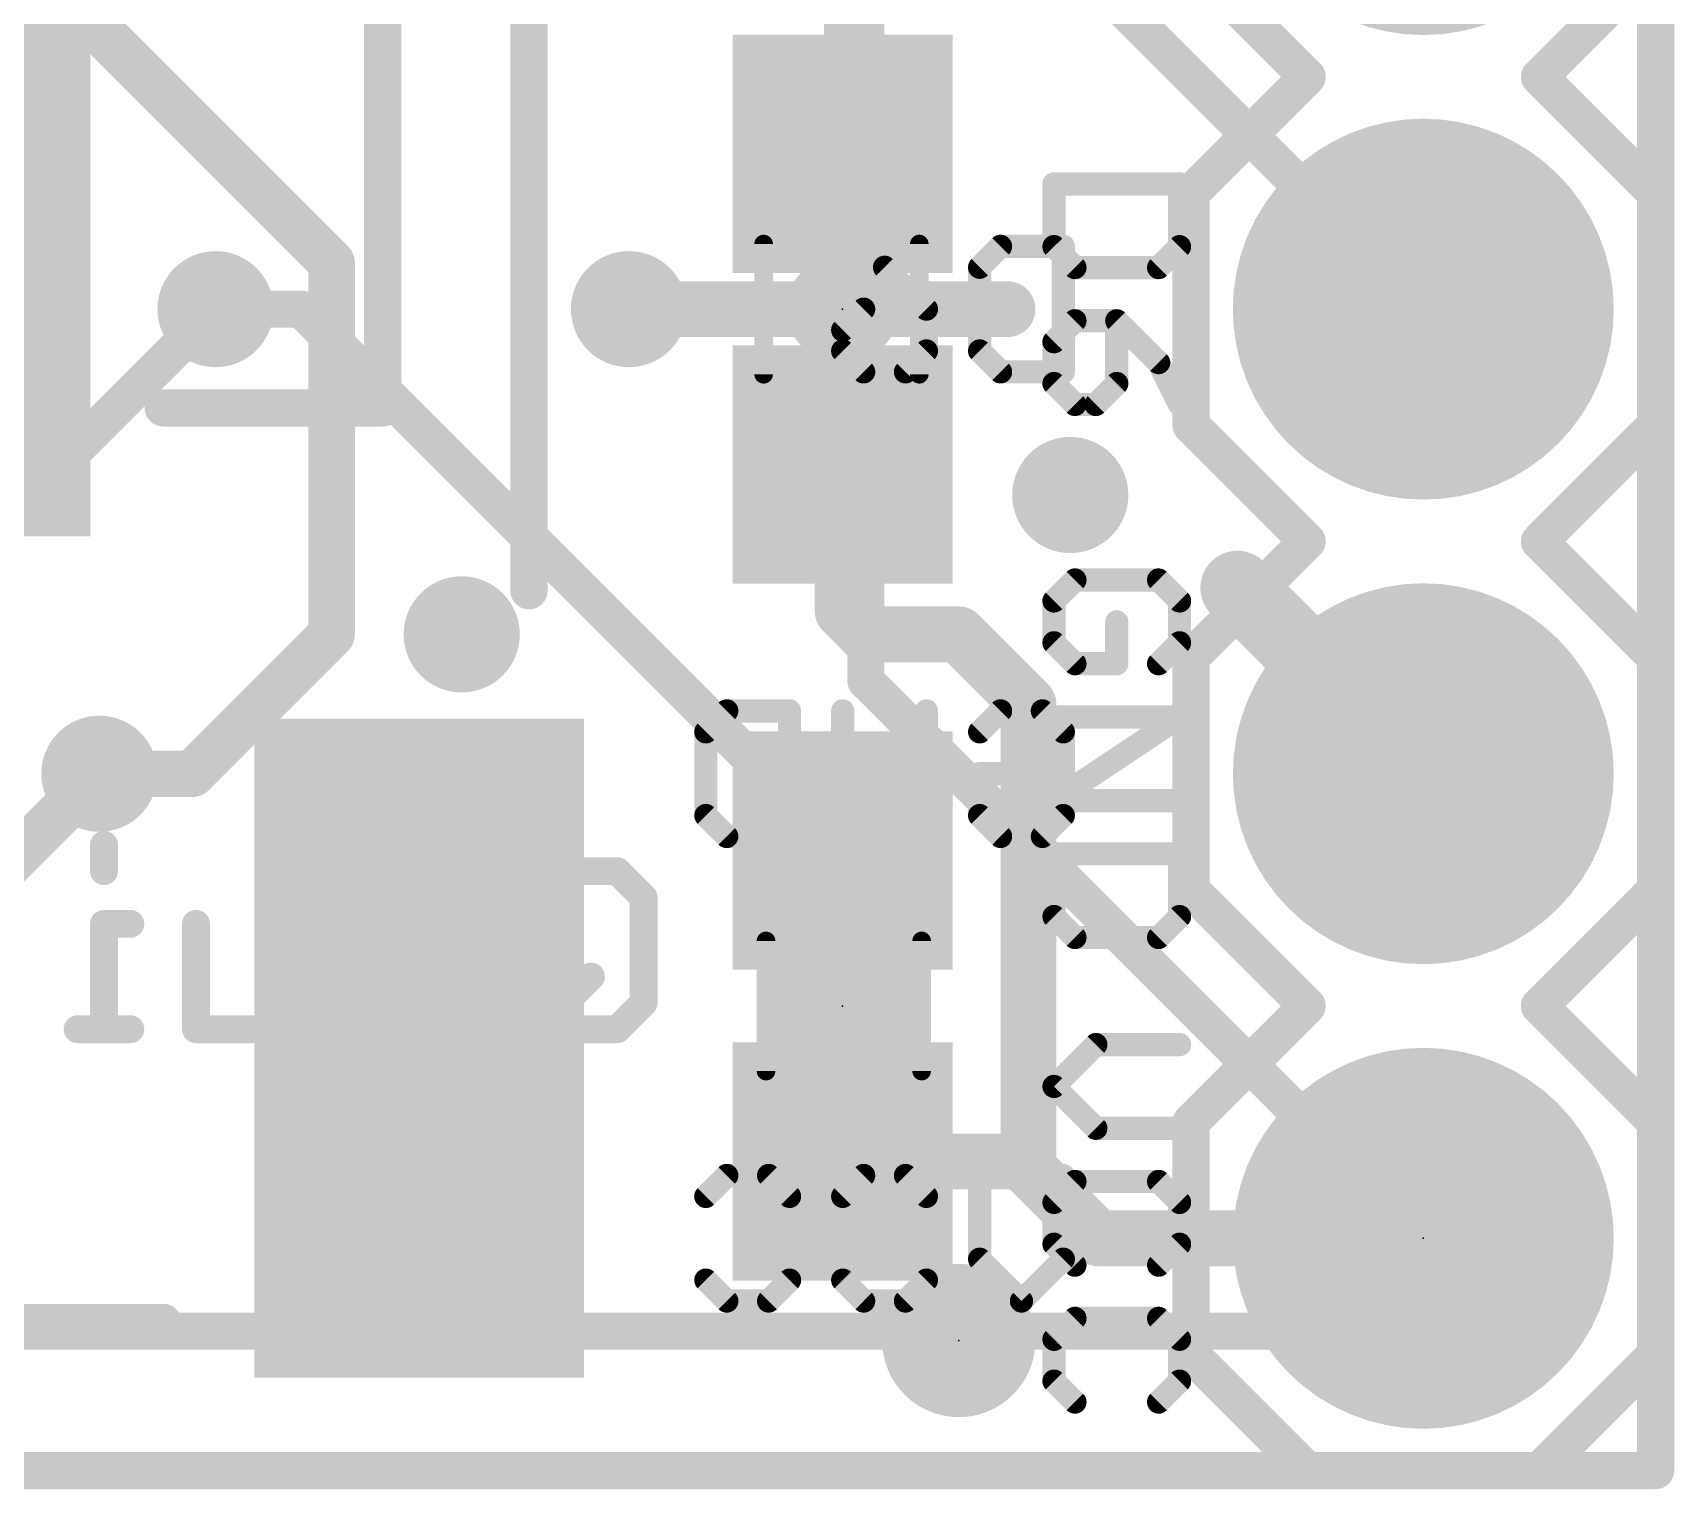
# Model space of a CAD drawing. Extents: x -41 to 66, y -12 to 41.
# Drawn here: x 11.45 to 20.42, y -0.1 to 7.86 of the extents above; entities that cross this region are included whole.
import ezdxf

# ---------------------------------------------------------------- set-up
doc = ezdxf.new("R2010")
doc.units = 0
for name, color, linetype in [('1', 12, 'CONTINUOUS'), ('16', 132, 'CONTINUOUS'), ('17', 110, 'CONTINUOUS'), ('18', 110, 'CONTINUOUS'), ('20', 53, 'CONTINUOUS'), ('21', 41, 'CONTINUOUS'), ('22', 40, 'CONTINUOUS'), ('23', 53, 'CONTINUOUS'), ('24', 53, 'CONTINUOUS'), ('29', 253, 'CONTINUOUS'), ('31', 253, 'CONTINUOUS'), ('51', 53, 'CONTINUOUS')]:
    doc.layers.add(name, color=color, linetype=linetype)

# ---------------------------------------------------------------- blocks, each defined once
blk = doc.blocks.new('RECT')
blk.add_solid([(-0.5, -0.5), (0.5, -0.5), (-0.5, 0.5), (0.5, 0.5)])
blk = doc.blocks.new('PIE')
at = {"const_width": 0.5}
blk.add_lwpolyline([(0, -0.25, 1), (0, 0.25, 1), (0, -0.25)], format="xyb", dxfattribs=at)
blk = doc.blocks.new('ROUNDP')
at = {"const_width": 0.5}
blk.add_lwpolyline([(0, -0.25, 1), (0, 0.25, 1), (0, -0.25)], format="xyb", dxfattribs=at)
blk = doc.blocks.new('ROUNDV')
at = {"const_width": 0.5}
blk.add_lwpolyline([(0, -0.25, 1), (0, 0.25, 1), (0, -0.25)], format="xyb", dxfattribs=at)

msp = doc.modelspace()

# ---------------------------------------------------------------- linework, layer by layer
at = {"layer": '1'}
for points, const_width in [([(20.32, 38.1), (20.32, 0)], 0.2032), ([(15.875, 7.2), (15.875, 9.1799)], 0.2032), ([(19.05, 6.35), (16.8275, 8.5725)], 0.2032), ([(15.565, 7.51), (15.875, 7.2)], 0.2032), ([(16.7768, 6.35), (14.7066, 6.35)], 0.3048), ([(12.446, 6.35), (12.915, 6.35)], 0.2032), ([(12.915, 6.35), (15.875, 3.39)], 0.2032), ([(16.7768, 6.2982), (16.7768, 6.35)], 0.2032), ([(15.875, 4.699), (15.875, 5.5)], 0.3048), ([(19.05, 3.81), (18.034, 4.826)], 0.4064), ([(15.875, 4.699), (16.002, 4.572)], 0.3048), ([(16.002, 4.572), (16.51, 4.572)], 0.3048), ([(16.51, 4.572), (16.891, 4.191)], 0.3048), ([(16.891, 4.191), (16.891, 1.651)], 0.3048), ([(11.811, 3.81), (11.303, 3.302)], 0.254), ([(15.875, 1.69), (16.852, 1.69)], 0.3048), ([(16.852, 1.69), (16.891, 1.651)], 0.3048), ([(16.891, 1.651), (17.272, 1.27)], 0.3048), ([(17.272, 1.27), (19.05, 1.27)], 0.3048), ([(20.32, 0), (0, 0)], 0.2032)]:
    msp.add_lwpolyline(points, dxfattribs=dict(at, const_width=const_width))
for points, const_width in [([(15.6009, 7.5459, 1), (15.5291, 7.4741)], 0.1016), ([(15.8391, 7.1641, 1), (15.9109, 7.2359)], 0.1016), ([(15.8242, 7.2, 1), (15.9258, 7.2)], 0.1016), ([(14.7066, 6.4262, 1), (14.7066, 6.2738)], 0.1524), ([(16.7768, 6.2738, 1), (16.7768, 6.4262)], 0.1524), ([(12.446, 6.4008, 1), (12.446, 6.2992)], 0.1016), ([(12.9509, 6.3859, 1), (12.8791, 6.3141)], 0.1016), ([(12.915, 6.2992, 1), (12.915, 6.4008)], 0.1016), ([(16.8276, 6.35, 1), (16.726, 6.35)], 0.1016), ([(19.0141, 6.3141, 1), (19.0859, 6.3859)], 0.1016), ([(16.726, 6.2982, 1), (16.8276, 6.2982)], 0.1016), ([(15.9512, 5.5, 1), (15.7988, 5.5)], 0.1524), ([(18.1058, 4.8978, 1), (17.9622, 4.7542)], 0.2032), ([(15.9289, 4.7529, 1), (15.8211, 4.6451)], 0.1524), ([(15.7988, 4.699, 1), (15.9512, 4.699)], 0.1524), ([(16.002, 4.6482, 1), (16.002, 4.4958)], 0.1524), ([(15.9481, 4.5181, 1), (16.0559, 4.6259)], 0.1524), ([(16.5639, 4.6259, 1), (16.4561, 4.5181)], 0.1524), ([(16.51, 4.4958, 1), (16.51, 4.6482)], 0.1524), ([(16.9672, 4.191, 1), (16.8148, 4.191)], 0.1524), ([(16.8371, 4.1371, 1), (16.9449, 4.2449)], 0.1524), ([(18.9782, 3.7382, 1), (19.1218, 3.8818)], 0.2032), ([(11.8559, 3.7651, 1), (11.7661, 3.8549)], 0.127), ([(15.8391, 3.3541, 1), (15.9109, 3.4259)], 0.1016), ([(15.875, 1.7662, 1), (15.875, 1.6138)], 0.1524), ([(16.9059, 1.7439, 1), (16.7981, 1.6361)], 0.1524), ([(16.9449, 1.7049, 1), (16.8371, 1.5971)], 0.1524), ([(16.852, 1.6138, 1), (16.852, 1.7662)], 0.1524), ([(16.8148, 1.651, 1), (16.9672, 1.651)], 0.1524), ([(16.8371, 1.5971, 1), (16.9449, 1.7049)], 0.1524), ([(17.272, 1.3462, 1), (17.272, 1.1938)], 0.1524), ([(17.2181, 1.2161, 1), (17.3259, 1.3239)], 0.1524), ([(19.05, 1.1938, 1), (19.05, 1.3462)], 0.1524), ([(20.32, -0.0508, 1), (20.32, 0.0508)], 0.1016), ([(20.2692, 0, 1), (20.3708, 0)], 0.1016)]:
    msp.add_lwpolyline(points, format="xyb", dxfattribs=dict(at, const_width=const_width))
at = {"layer": '16'}
for points, const_width in [([(20.32, 38.1), (20.32, 0)], 0.2032), ([(16.002, 10.16), (16.002, 4.318)], 0.2032), ([(11.176, 8.509), (13.081, 6.604)], 0.254), ([(13.081, 6.604), (13.081, 4.572)], 0.254), ([(12.446, 6.35), (11.557, 5.461)], 0.2032), ([(11.557, 5.461), (8.128, 5.461)], 0.2032), ([(13.081, 4.572), (12.319, 3.81)], 0.254), ([(16.002, 4.318), (19.05, 1.27)], 0.2032), ([(12.319, 3.81), (11.811, 3.81)], 0.254), ([(18.542, 0.762), (19.05, 1.27)], 0.2032), ([(3.302, 0.762), (18.542, 0.762)], 0.2032), ([(20.32, 0), (0, 0)], 0.2032)]:
    msp.add_lwpolyline(points, dxfattribs=dict(at, const_width=const_width))
for points, const_width in [([(13.1445, 6.604, 1), (13.0175, 6.604)], 0.127), ([(13.0361, 6.5591, 1), (13.1259, 6.6489)], 0.127), ([(12.4819, 6.3141, 1), (12.4101, 6.3859)], 0.1016), ([(11.5211, 5.4969, 1), (11.5929, 5.4251)], 0.1016), ([(11.557, 5.4102, 1), (11.557, 5.5118)], 0.1016), ([(13.1259, 4.5271, 1), (13.0361, 4.6169)], 0.127), ([(13.0175, 4.572, 1), (13.1445, 4.572)], 0.127), ([(16.0379, 4.3539, 1), (15.9661, 4.2821)], 0.1016), ([(15.9512, 4.318, 1), (16.0528, 4.318)], 0.1016), ([(11.811, 3.8735, 1), (11.811, 3.7465)], 0.127), ([(12.2741, 3.8549, 1), (12.3639, 3.7651)], 0.127), ([(12.319, 3.7465, 1), (12.319, 3.8735)], 0.127), ([(19.0859, 1.2341, 1), (19.0141, 1.3059)], 0.1016), ([(19.0141, 1.2341, 1), (19.0859, 1.3059)], 0.1016), ([(18.5061, 0.7979, 1), (18.5779, 0.7261)], 0.1016), ([(18.542, 0.7112, 1), (18.542, 0.8128)], 0.1016), ([(20.32, -0.0508, 1), (20.32, 0.0508)], 0.1016), ([(20.2692, 0, 1), (20.3708, 0)], 0.1016)]:
    msp.add_lwpolyline(points, format="xyb", dxfattribs=dict(at, const_width=const_width))
at = {"layer": '20', "const_width": 0.2032}
for points in [[(20.32, 0), (20.32, 38.1)], [(0, 0), (20.32, 0)]]:
    msp.add_lwpolyline(points, dxfattribs=at)
at = {"layer": '20', "const_width": 0.1016}
for points in [[(20.32, -0.0508, 1), (20.32, 0.0508)], [(20.2692, 0, 1), (20.3708, 0)]]:
    msp.add_lwpolyline(points, format="xyb", dxfattribs=at)
at = {"layer": '21'}
for points, const_width in [([(13.36, 8.31), (13.36, 5.81)], 0.2032), ([(14.16, 4.81), (14.16, 8.31)], 0.2032), ([(17.7171, 7.0349), (17.0307, 7.0349)], 0.127), ([(17.0307, 7.0349), (17.0307, 6.6917)], 0.127), ([(17.7171, 6.6917), (17.7171, 7.0349)], 0.127), ([(17.0307, 6.6917), (17.1451, 6.5773)], 0.127), ([(17.6027, 6.5773), (17.7171, 6.6917)], 0.127), ([(15.8445, 6.35), (15.9055, 6.35)], 0.5588), ([(17.1451, 6.5773), (17.6027, 6.5773)], 0.127), ([(17.1451, 6.2865), (17.0307, 6.1721)], 0.127), ([(17.3739, 6.2865), (17.1451, 6.2865)], 0.127), ([(17.6027, 6.0577), (17.3739, 6.2865)], 0.127), ([(17.3739, 5.9433), (17.3739, 6.2865)], 0.127), ([(17.0307, 6.1721), (17.0307, 5.9433)], 0.127), ([(17.7171, 5.8289), (17.6027, 6.0577)], 0.127), ([(17.0307, 5.9433), (17.1451, 5.8289)], 0.127), ([(17.2595, 5.8289), (17.3739, 5.9433)], 0.127), ([(13.36, 5.81), (12.16, 5.81)], 0.2032), ([(17.1451, 5.8289), (17.2595, 5.8289)], 0.127), ([(17.1451, 4.8691), (17.0307, 4.7547)], 0.127), ([(17.6027, 4.8691), (17.1451, 4.8691)], 0.127), ([(17.7171, 4.7547), (17.6027, 4.8691)], 0.127), ([(17.0307, 4.7547), (17.0307, 4.5259)], 0.127), ([(17.7171, 4.5259), (17.7171, 4.7547)], 0.127), ([(17.3739, 4.4115), (17.3739, 4.6403)], 0.127), ([(17.0307, 4.5259), (17.1451, 4.4115)], 0.127), ([(17.6027, 4.4115), (17.7171, 4.5259)], 0.127), ([(17.1451, 4.4115), (17.3739, 4.4115)], 0.127), ([(17.0307, 4.1207), (17.7171, 4.1207)], 0.127), ([(17.7171, 4.1207), (17.0307, 3.6631)], 0.127), ([(17.0307, 3.6631), (17.7171, 3.6631)], 0.127), ([(17.7171, 3.3723), (17.0307, 3.3723)], 0.127), ([(17.0307, 3.3723), (17.0307, 3.0291)], 0.127), ([(17.7171, 3.0291), (17.7171, 3.3723)], 0.127), ([(17.0307, 3.0291), (17.1451, 2.9147)], 0.127), ([(17.6027, 2.9147), (17.7171, 3.0291)], 0.127), ([(17.1451, 2.9147), (17.6027, 2.9147)], 0.127), ([(17.2595, 2.3291), (17.0307, 2.1003)], 0.127), ([(17.7171, 2.3291), (17.2595, 2.3291)], 0.127), ([(17.0307, 2.1003), (17.2595, 1.8715)], 0.127), ([(17.2595, 1.8715), (17.7171, 1.8715)], 0.127), ([(17.1451, 1.5807), (17.0307, 1.4663)], 0.127), ([(17.6027, 1.5807), (17.1451, 1.5807)], 0.127), ([(17.7171, 1.4663), (17.6027, 1.5807)], 0.127), ([(17.0307, 1.4663), (17.0307, 1.2375)], 0.127), ([(17.7171, 1.2375), (17.7171, 1.4663)], 0.127), ([(17.0307, 1.2375), (17.1451, 1.1231)], 0.127), ([(17.6027, 1.1231), (17.7171, 1.2375)], 0.127), ([(8.16, 0.81), (12.16, 0.81)], 0.2032), ([(17.1451, 0.8323), (17.0307, 0.7179)], 0.127), ([(17.6027, 0.8323), (17.1451, 0.8323)], 0.127), ([(17.7171, 0.7179), (17.6027, 0.8323)], 0.127), ([(17.0307, 0.7179), (17.0307, 0.4891)], 0.127), ([(17.7171, 0.4891), (17.7171, 0.7179)], 0.127), ([(17.0307, 0.4891), (17.1451, 0.3747)], 0.127), ([(17.6027, 0.3747), (17.7171, 0.4891)], 0.127)]:
    msp.add_lwpolyline(points, dxfattribs=dict(at, const_width=const_width))
for points, const_width in [([(17.0307, 7.0667, 1), (17.0307, 7.0032)], 0.0635), ([(17.0624, 7.0349, 1), (16.999, 7.0349)], 0.0635), ([(17.7488, 7.0349, 1), (17.6853, 7.0349)], 0.0635), ([(17.7171, 7.0032, 1), (17.7171, 7.0667)], 0.0635), ([(17.0532, 6.7142, 1), (17.0082, 6.6693)], 0.0635), ([(17.7395, 6.6693, 1), (17.6946, 6.7142)], 0.0635), ([(16.999, 6.6917, 1), (17.0624, 6.6917)], 0.0635), ([(17.6853, 6.6917, 1), (17.7488, 6.6917)], 0.0635), ([(15.8445, 6.4897, 1), (15.8445, 6.2103)], 0.2794), ([(15.9055, 6.2103, 1), (15.9055, 6.4897)], 0.2794), ([(17.1451, 6.6091, 1), (17.1451, 6.5456)], 0.0635), ([(17.1226, 6.5549, 1), (17.1675, 6.5998)], 0.0635), ([(17.5802, 6.5998, 1), (17.6251, 6.5549)], 0.0635), ([(17.6027, 6.5456, 1), (17.6027, 6.6091)], 0.0635), ([(17.1451, 6.3182, 1), (17.1451, 6.2548)], 0.0635), ([(17.1675, 6.264, 1), (17.1226, 6.309)], 0.0635), ([(17.3963, 6.309, 1), (17.3514, 6.264)], 0.0635), ([(17.4056, 6.2865, 1), (17.3421, 6.2865)], 0.0635), ([(17.3739, 6.2548, 1), (17.3739, 6.3182)], 0.0635), ([(17.0624, 6.1721, 1), (16.999, 6.1721)], 0.0635), ([(17.0082, 6.1946, 1), (17.0532, 6.1497)], 0.0635), ([(17.6311, 6.0719, 1), (17.5743, 6.0435)], 0.0635), ([(17.5802, 6.0353, 1), (17.6251, 6.0802)], 0.0635), ([(17.0532, 5.9658, 1), (17.0082, 5.9209)], 0.0635), ([(16.999, 5.9433, 1), (17.0624, 5.9433)], 0.0635), ([(17.3421, 5.9433, 1), (17.4056, 5.9433)], 0.0635), ([(17.3963, 5.9209, 1), (17.3514, 5.9658)], 0.0635), ([(12.16, 5.8608, 1), (12.16, 5.7592)], 0.1016), ([(13.3092, 5.81, 1), (13.4108, 5.81)], 0.1016), ([(13.36, 5.7592, 1), (13.36, 5.8608)], 0.1016), ([(17.1451, 5.8607, 1), (17.1451, 5.7972)], 0.0635), ([(17.1226, 5.8065, 1), (17.1675, 5.8514)], 0.0635), ([(17.237, 5.8514, 1), (17.2819, 5.8065)], 0.0635), ([(17.2595, 5.7972, 1), (17.2595, 5.8607)], 0.0635), ([(17.6887, 5.8147, 1), (17.7455, 5.8431)], 0.0635), ([(14.1092, 4.81, 1), (14.2108, 4.81)], 0.1016), ([(17.1451, 4.9009, 1), (17.1451, 4.8374)], 0.0635), ([(17.1675, 4.8467, 1), (17.1226, 4.8916)], 0.0635), ([(17.6251, 4.8916, 1), (17.5802, 4.8467)], 0.0635), ([(17.6027, 4.8374, 1), (17.6027, 4.9009)], 0.0635), ([(17.0624, 4.7547, 1), (16.999, 4.7547)], 0.0635), ([(17.0082, 4.7772, 1), (17.0532, 4.7323)], 0.0635), ([(17.7488, 4.7547, 1), (17.6853, 4.7547)], 0.0635), ([(17.6946, 4.7323, 1), (17.7395, 4.7772)], 0.0635), ([(17.4056, 4.6403, 1), (17.3421, 4.6403)], 0.0635), ([(17.0532, 4.5484, 1), (17.0082, 4.5035)], 0.0635), ([(17.7395, 4.5035, 1), (17.6946, 4.5484)], 0.0635), ([(16.999, 4.5259, 1), (17.0624, 4.5259)], 0.0635), ([(17.6853, 4.5259, 1), (17.7488, 4.5259)], 0.0635), ([(17.1451, 4.4433, 1), (17.1451, 4.3798)], 0.0635), ([(17.1226, 4.3891, 1), (17.1675, 4.434)], 0.0635), ([(17.3421, 4.4115, 1), (17.4056, 4.4115)], 0.0635), ([(17.3739, 4.3798, 1), (17.3739, 4.4433)], 0.0635), ([(17.5802, 4.434, 1), (17.6251, 4.3891)], 0.0635), ([(17.0307, 4.1525, 1), (17.0307, 4.089)], 0.0635), ([(17.7347, 4.0943, 1), (17.6995, 4.1471)], 0.0635), ([(17.7171, 4.089, 1), (17.7171, 4.1525)], 0.0635), ([(17.0307, 3.6949, 1), (17.0307, 3.6314)], 0.0635), ([(17.0131, 3.6895, 1), (17.0483, 3.6367)], 0.0635), ([(17.7171, 3.6314, 1), (17.7171, 3.6949)], 0.0635), ([(17.0307, 3.404, 1), (17.0307, 3.3405)], 0.0635), ([(17.0624, 3.3723, 1), (16.999, 3.3723)], 0.0635), ([(17.7488, 3.3723, 1), (17.6853, 3.3723)], 0.0635), ([(17.7171, 3.3405, 1), (17.7171, 3.404)], 0.0635), ([(17.0532, 3.0516, 1), (17.0082, 3.0066)], 0.0635), ([(16.999, 3.0291, 1), (17.0624, 3.0291)], 0.0635), ([(17.6853, 3.0291, 1), (17.7488, 3.0291)], 0.0635), ([(17.7395, 3.0066, 1), (17.6946, 3.0516)], 0.0635), ([(17.1451, 2.9465, 1), (17.1451, 2.883)], 0.0635), ([(17.1226, 2.8922, 1), (17.1675, 2.9372)], 0.0635), ([(17.5802, 2.9372, 1), (17.6251, 2.8922)], 0.0635), ([(17.6027, 2.883, 1), (17.6027, 2.9465)], 0.0635), ([(17.2595, 2.3609, 1), (17.2595, 2.2974)], 0.0635), ([(17.2819, 2.3067, 1), (17.237, 2.3516)], 0.0635), ([(17.7171, 2.2974, 1), (17.7171, 2.3609)], 0.0635), ([(17.0532, 2.1228, 1), (17.0082, 2.0779)], 0.0635), ([(17.0082, 2.1228, 1), (17.0532, 2.0779)], 0.0635), ([(17.2595, 1.9033, 1), (17.2595, 1.8398)], 0.0635), ([(17.237, 1.8491, 1), (17.2819, 1.894)], 0.0635), ([(17.7171, 1.8398, 1), (17.7171, 1.9033)], 0.0635), ([(17.1451, 1.6125, 1), (17.1451, 1.549)], 0.0635), ([(17.1675, 1.5583, 1), (17.1226, 1.6032)], 0.0635), ([(17.6251, 1.6032, 1), (17.5802, 1.5583)], 0.0635), ([(17.6027, 1.549, 1), (17.6027, 1.6125)], 0.0635), ([(17.0624, 1.4663, 1), (16.999, 1.4663)], 0.0635), ([(17.7488, 1.4663, 1), (17.6853, 1.4663)], 0.0635), ([(17.0082, 1.4888, 1), (17.0532, 1.4439)], 0.0635), ([(17.6946, 1.4439, 1), (17.7395, 1.4888)], 0.0635), ([(17.0532, 1.26, 1), (17.0082, 1.2151)], 0.0635), ([(16.999, 1.2375, 1), (17.0624, 1.2375)], 0.0635), ([(17.6853, 1.2375, 1), (17.7488, 1.2375)], 0.0635), ([(17.7395, 1.2151, 1), (17.6946, 1.26)], 0.0635), ([(17.1226, 1.1007, 1), (17.1675, 1.1456)], 0.0635), ([(17.5802, 1.1456, 1), (17.6251, 1.1007)], 0.0635), ([(12.16, 0.7592, 1), (12.16, 0.8608)], 0.1016), ([(17.1451, 0.864, 1), (17.1451, 0.8005)], 0.0635), ([(17.1675, 0.8098, 1), (17.1226, 0.8547)], 0.0635), ([(17.6251, 0.8547, 1), (17.5802, 0.8098)], 0.0635), ([(17.6027, 0.8005, 1), (17.6027, 0.864)], 0.0635), ([(17.0624, 0.7179, 1), (16.999, 0.7179)], 0.0635), ([(17.0082, 0.7403, 1), (17.0532, 0.6954)], 0.0635), ([(17.7488, 0.7179, 1), (17.6853, 0.7179)], 0.0635), ([(17.6946, 0.6954, 1), (17.7395, 0.7403)], 0.0635), ([(17.0532, 0.5116, 1), (17.0082, 0.4666)], 0.0635), ([(17.7395, 0.4666, 1), (17.6946, 0.5116)], 0.0635), ([(16.999, 0.4891, 1), (17.0624, 0.4891)], 0.0635), ([(17.6853, 0.4891, 1), (17.7488, 0.4891)], 0.0635), ([(17.1226, 0.3522, 1), (17.1675, 0.3972)], 0.0635), ([(17.5802, 0.3972, 1), (17.6251, 0.3522)], 0.0635)]:
    msp.add_lwpolyline(points, format="xyb", dxfattribs=dict(at, const_width=const_width))
at = {"layer": '22'}
for points, const_width in [([(18.415, 7.62), (17.78, 8.255)], 0.2032), ([(20.32, 8.255), (19.685, 7.62)], 0.2032), ([(18.415, 7.62), (17.78, 6.985)], 0.2032), ([(20.32, 6.985), (19.685, 7.62)], 0.2032), ([(17.78, 6.985), (17.78, 5.715)], 0.2032), ([(20.32, 5.715), (20.32, 6.985)], 0.2032), ([(15.8755, 6.6935), (16.1043, 6.5791)], 0.127), ([(16.6239, 6.5791), (16.7383, 6.6935)], 0.127), ([(16.7383, 6.6935), (17.0815, 6.6935)], 0.127), ([(17.0815, 6.6935), (17.0815, 6.0071)], 0.127), ([(16.1043, 6.5791), (16.3331, 6.3503)], 0.127), ([(16.6239, 6.1215), (16.6239, 6.5791)], 0.127), ([(15.8755, 6.2359), (15.9899, 6.3503)], 0.127), ([(15.9899, 6.3503), (16.3331, 6.3503)], 0.127), ([(16.3331, 6.3503), (16.3331, 6.1215)], 0.127), ([(15.8755, 6.1215), (15.8755, 6.2359)], 0.127), ([(15.9899, 6.0071), (15.8755, 6.1215)], 0.127), ([(16.3331, 6.1215), (16.2187, 6.0071)], 0.127), ([(16.7383, 6.0071), (16.6239, 6.1215)], 0.127), ([(16.2187, 6.0071), (15.9899, 6.0071)], 0.127), ([(17.0815, 6.0071), (16.7383, 6.0071)], 0.127), ([(17.78, 5.715), (18.415, 5.08)], 0.2032), ([(19.685, 5.08), (20.32, 5.715)], 0.2032), ([(18.415, 5.08), (17.78, 4.445)], 0.2032), ([(20.32, 4.445), (19.685, 5.08)], 0.2032), ([(17.78, 4.445), (17.78, 3.175)], 0.2032), ([(20.32, 3.175), (20.32, 4.445)], 0.2032), ([(15.1271, 4.0391), (15.2415, 4.1535)], 0.127), ([(15.2415, 4.1535), (15.5847, 4.1535)], 0.127), ([(15.5847, 4.1535), (15.5847, 3.4671)], 0.127), ([(16.3331, 4.1535), (15.8755, 3.4671)], 0.127), ([(15.8755, 3.4671), (15.8755, 4.1535)], 0.127), ([(16.3331, 3.4671), (16.3331, 4.1535)], 0.127), ([(16.6239, 4.0391), (16.7383, 4.1535)], 0.127), ([(16.7383, 4.1535), (16.9671, 4.1535)], 0.127), ([(16.9671, 4.1535), (17.0815, 4.0391)], 0.127), ([(15.1271, 3.5815), (15.1271, 4.0391)], 0.127), ([(17.0815, 4.0391), (17.0815, 3.5815)], 0.127), ([(16.6239, 3.5815), (16.6239, 3.8103)], 0.127), ([(16.6239, 3.8103), (16.8527, 3.8103)], 0.127), ([(15.2415, 3.4671), (15.1271, 3.5815)], 0.127), ([(16.7383, 3.4671), (16.6239, 3.5815)], 0.127), ([(17.0815, 3.5815), (16.9671, 3.4671)], 0.127), ([(15.5847, 3.4671), (15.2415, 3.4671)], 0.127), ([(16.9671, 3.4671), (16.7383, 3.4671)], 0.127), ([(11.8362, 3.4214), (11.8362, 3.2773)], 0.1524), ([(13.2751, 3.2773), (13.2751, 2.413)], 0.1524), ([(14.3546, 3.2773), (14.2106, 3.1333)], 0.1524), ([(14.6427, 3.2773), (14.3546, 3.2773)], 0.1524), ([(14.7868, 3.1333), (14.6427, 3.2773)], 0.1524), ([(17.78, 3.175), (18.415, 2.54)], 0.2032), ([(19.685, 2.54), (20.32, 3.175)], 0.2032), ([(14.2106, 3.1333), (14.2106, 2.5571)], 0.1524), ([(14.7868, 2.5571), (14.7868, 3.1333)], 0.1524), ([(11.9802, 2.9892), (11.8362, 2.9892)], 0.1524), ([(11.8362, 2.9892), (11.8362, 2.413)], 0.1524), ([(12.3395, 2.413), (12.3395, 2.9892)], 0.1524), ([(12.9158, 2.9892), (12.9158, 2.5571)], 0.1524), ([(13.7072, 2.9892), (13.2751, 2.9892)], 0.1524), ([(13.8513, 2.8452), (13.7072, 2.9892)], 0.1524), ([(13.8513, 2.5571), (13.8513, 2.8452)], 0.1524), ([(14.4987, 2.7011), (14.2106, 2.413)], 0.1524), ([(12.9158, 2.5571), (12.7717, 2.413)], 0.1524), ([(13.7072, 2.413), (13.8513, 2.5571)], 0.1524), ([(14.2106, 2.5571), (14.3546, 2.413)], 0.1524), ([(14.6427, 2.413), (14.7868, 2.5571)], 0.1524), ([(18.415, 2.54), (17.78, 1.905)], 0.2032), ([(20.32, 1.905), (19.685, 2.54)], 0.2032), ([(11.9802, 2.413), (11.6921, 2.413)], 0.1524), ([(12.7717, 2.413), (12.3395, 2.413)], 0.1524), ([(13.2751, 2.413), (13.7072, 2.413)], 0.1524), ([(14.3546, 2.413), (14.6427, 2.413)], 0.1524), ([(17.78, 1.905), (17.78, 0.635)], 0.2032), ([(20.32, 0.635), (20.32, 1.905)], 0.2032), ([(15.1271, 1.4991), (15.2415, 1.6135)], 0.127), ([(15.2415, 1.6135), (15.4703, 1.6135)], 0.127), ([(15.4703, 1.6135), (15.5847, 1.4991)], 0.127), ([(15.8755, 1.4991), (15.9899, 1.6135)], 0.127), ([(15.9899, 1.6135), (16.2187, 1.6135)], 0.127), ([(16.2187, 1.6135), (16.3331, 1.4991)], 0.127), ([(16.6239, 1.1559), (16.6239, 1.6135)], 0.127), ([(17.0815, 1.6135), (17.0815, 1.1559)], 0.127), ([(15.5847, 1.4991), (15.5847, 1.0415)], 0.127), ([(16.3331, 1.4991), (16.3331, 1.0415)], 0.127), ([(16.8527, 0.9271), (16.6239, 1.1559)], 0.127), ([(17.0815, 1.1559), (16.8527, 0.9271)], 0.127), ([(15.2415, 0.9271), (15.1271, 1.0415)], 0.127), ([(15.5847, 1.0415), (15.4703, 0.9271)], 0.127), ([(15.9899, 0.9271), (15.8755, 1.0415)], 0.127), ([(16.3331, 1.0415), (16.2187, 0.9271)], 0.127), ([(15.4703, 0.9271), (15.2415, 0.9271)], 0.127), ([(16.2187, 0.9271), (15.9899, 0.9271)], 0.127), ([(18.415, 0), (17.78, 0.635)], 0.2032), ([(20.32, 0.635), (19.685, 0)], 0.2032), ([(19.685, 0), (18.415, 0)], 0.2032)]:
    msp.add_lwpolyline(points, dxfattribs=dict(at, const_width=const_width))
for points, const_width in [([(18.4509, 7.5841, 1), (18.3791, 7.6559)], 0.1016), ([(19.7209, 7.6559, 1), (19.6491, 7.5841)], 0.1016), ([(18.3791, 7.5841, 1), (18.4509, 7.6559)], 0.1016), ([(19.6491, 7.6559, 1), (19.7209, 7.5841)], 0.1016), ([(17.8308, 6.985, 1), (17.7292, 6.985)], 0.1016), ([(17.7441, 7.0209, 1), (17.8159, 6.9491)], 0.1016), ([(20.3708, 6.985, 1), (20.2692, 6.985)], 0.1016), ([(20.2841, 6.9491, 1), (20.3559, 7.0209)], 0.1016), ([(15.8897, 6.7219, 1), (15.8613, 6.6651)], 0.0635), ([(16.7383, 6.7252, 1), (16.7383, 6.6617)], 0.0635), ([(16.7608, 6.671, 1), (16.7159, 6.7159)], 0.0635), ([(17.1133, 6.6935, 1), (17.0498, 6.6935)], 0.0635), ([(17.0815, 6.6617, 1), (17.0815, 6.7252)], 0.0635), ([(16.1267, 6.6015, 1), (16.0818, 6.5566)], 0.0635), ([(16.6557, 6.5791, 1), (16.5922, 6.5791)], 0.0635), ([(16.0901, 6.5507, 1), (16.1185, 6.6075)], 0.0635), ([(16.6015, 6.6015, 1), (16.6464, 6.5566)], 0.0635), ([(15.9899, 6.382, 1), (15.9899, 6.3185)], 0.0635), ([(16.0123, 6.3278, 1), (15.9674, 6.3727)], 0.0635), ([(16.3648, 6.3503, 1), (16.3013, 6.3503)], 0.0635), ([(16.3106, 6.3278, 1), (16.3555, 6.3727)], 0.0635), ([(16.3331, 6.3185, 1), (16.3331, 6.382)], 0.0635), ([(15.9072, 6.2359, 1), (15.8437, 6.2359)], 0.0635), ([(15.853, 6.2583, 1), (15.8979, 6.2134)], 0.0635), ([(15.8979, 6.1439, 1), (15.853, 6.099)], 0.0635), ([(15.8437, 6.1215, 1), (15.9072, 6.1215)], 0.0635), ([(16.3013, 6.1215, 1), (16.3648, 6.1215)], 0.0635), ([(16.3555, 6.099, 1), (16.3106, 6.1439)], 0.0635), ([(16.5922, 6.1215, 1), (16.6557, 6.1215)], 0.0635), ([(16.6464, 6.1439, 1), (16.6015, 6.099)], 0.0635), ([(15.9899, 6.0389, 1), (15.9899, 5.9754)], 0.0635), ([(15.9674, 5.9846, 1), (16.0123, 6.0296)], 0.0635), ([(16.1962, 6.0296, 1), (16.2411, 5.9846)], 0.0635), ([(16.2187, 5.9754, 1), (16.2187, 6.0389)], 0.0635), ([(16.7383, 6.0389, 1), (16.7383, 5.9754)], 0.0635), ([(16.7159, 5.9846, 1), (16.7608, 6.0296)], 0.0635), ([(17.0498, 6.0071, 1), (17.1133, 6.0071)], 0.0635), ([(17.0815, 5.9754, 1), (17.0815, 6.0389)], 0.0635), ([(17.8159, 5.7509, 1), (17.7441, 5.6791)], 0.1016), ([(17.7292, 5.715, 1), (17.8308, 5.715)], 0.1016), ([(20.2692, 5.715, 1), (20.3708, 5.715)], 0.1016), ([(20.3559, 5.6791, 1), (20.2841, 5.7509)], 0.1016), ([(18.4509, 5.0441, 1), (18.3791, 5.1159)], 0.1016), ([(18.3791, 5.0441, 1), (18.4509, 5.1159)], 0.1016), ([(19.7209, 5.1159, 1), (19.6491, 5.0441)], 0.1016), ([(19.6491, 5.1159, 1), (19.7209, 5.0441)], 0.1016), ([(17.8308, 4.445, 1), (17.7292, 4.445)], 0.1016), ([(17.7441, 4.4809, 1), (17.8159, 4.4091)], 0.1016), ([(20.3708, 4.445, 1), (20.2692, 4.445)], 0.1016), ([(20.2841, 4.4091, 1), (20.3559, 4.4809)], 0.1016), ([(15.2415, 4.1852, 1), (15.2415, 4.1217)], 0.0635), ([(15.2639, 4.131, 1), (15.219, 4.1759)], 0.0635), ([(15.6164, 4.1535, 1), (15.5529, 4.1535)], 0.0635), ([(15.5847, 4.1217, 1), (15.5847, 4.1852)], 0.0635), ([(15.9072, 4.1535, 1), (15.8437, 4.1535)], 0.0635), ([(16.3648, 4.1535, 1), (16.3013, 4.1535)], 0.0635), ([(16.3595, 4.1359, 1), (16.3067, 4.1711)], 0.0635), ([(16.7383, 4.1852, 1), (16.7383, 4.1217)], 0.0635), ([(16.7608, 4.131, 1), (16.7159, 4.1759)], 0.0635), ([(16.9896, 4.1759, 1), (16.9447, 4.131)], 0.0635), ([(16.9671, 4.1217, 1), (16.9671, 4.1852)], 0.0635), ([(15.1588, 4.0391, 1), (15.0953, 4.0391)], 0.0635), ([(15.1046, 4.0615, 1), (15.1495, 4.0166)], 0.0635), ([(16.6015, 4.0615, 1), (16.6464, 4.0166)], 0.0635), ([(17.1133, 4.0391, 1), (17.0498, 4.0391)], 0.0635), ([(17.059, 4.0166, 1), (17.104, 4.0615)], 0.0635), ([(16.6557, 3.8103, 1), (16.5922, 3.8103)], 0.0635), ([(16.6239, 3.842, 1), (16.6239, 3.7785)], 0.0635), ([(16.8527, 3.7785, 1), (16.8527, 3.842)], 0.0635), ([(15.1495, 3.6039, 1), (15.1046, 3.559)], 0.0635), ([(15.0953, 3.5815, 1), (15.1588, 3.5815)], 0.0635), ([(16.5922, 3.5815, 1), (16.6557, 3.5815)], 0.0635), ([(16.6464, 3.6039, 1), (16.6015, 3.559)], 0.0635), ([(17.0498, 3.5815, 1), (17.1133, 3.5815)], 0.0635), ([(17.104, 3.559, 1), (17.059, 3.6039)], 0.0635), ([(15.2415, 3.4989, 1), (15.2415, 3.4354)], 0.0635), ([(15.219, 3.4446, 1), (15.2639, 3.4896)], 0.0635), ([(15.5847, 3.4354, 1), (15.5847, 3.4989)], 0.0635), ([(15.8491, 3.4847, 1), (15.9019, 3.4495)], 0.0635), ([(16.7383, 3.4989, 1), (16.7383, 3.4354)], 0.0635), ([(16.7159, 3.4446, 1), (16.7608, 3.4896)], 0.0635), ([(16.9447, 3.4896, 1), (16.9896, 3.4446)], 0.0635), ([(16.9671, 3.4354, 1), (16.9671, 3.4989)], 0.0635), ([(11.8743, 3.4214, 1), (11.7981, 3.4214)], 0.0762), ([(15.5529, 3.4671, 1), (15.6164, 3.4671)], 0.0635), ([(15.8437, 3.4671, 1), (15.9072, 3.4671)], 0.0635), ([(16.3013, 3.4671, 1), (16.3648, 3.4671)], 0.0635), ([(13.3132, 3.2773, 1), (13.237, 3.2773)], 0.0762), ([(14.3546, 3.3154, 1), (14.3546, 3.2392)], 0.0762), ([(14.3816, 3.2504, 1), (14.3277, 3.3043)], 0.0762), ([(14.6697, 3.3043, 1), (14.6158, 3.2504)], 0.0762), ([(14.6427, 3.2392, 1), (14.6427, 3.3154)], 0.0762), ([(11.7981, 3.2773, 1), (11.8743, 3.2773)], 0.0762), ([(17.8159, 3.2109, 1), (17.7441, 3.1391)], 0.1016), ([(20.3559, 3.1391, 1), (20.2841, 3.2109)], 0.1016), ([(14.1836, 3.1602, 1), (14.2375, 3.1063)], 0.0762), ([(14.2487, 3.1333, 1), (14.1725, 3.1333)], 0.0762), ([(14.8249, 3.1333, 1), (14.7487, 3.1333)], 0.0762), ([(14.7599, 3.1063, 1), (14.8137, 3.1602)], 0.0762), ([(17.7292, 3.175, 1), (17.8308, 3.175)], 0.1016), ([(20.2692, 3.175, 1), (20.3708, 3.175)], 0.1016), ([(11.8362, 3.0273, 1), (11.8362, 2.9511)], 0.0762), ([(11.8743, 2.9892, 1), (11.7981, 2.9892)], 0.0762), ([(11.9802, 2.9511, 1), (11.9802, 3.0273)], 0.0762), ([(12.3776, 2.9892, 1), (12.3014, 2.9892)], 0.0762), ([(12.9539, 2.9892, 1), (12.8777, 2.9892)], 0.0762), ([(13.2751, 3.0273, 1), (13.2751, 2.9511)], 0.0762), ([(13.7342, 3.0162, 1), (13.6803, 2.9623)], 0.0762), ([(13.7072, 2.9511, 1), (13.7072, 3.0273)], 0.0762), ([(13.8894, 2.8452, 1), (13.8132, 2.8452)], 0.0762), ([(13.8243, 2.8182, 1), (13.8782, 2.8721)], 0.0762), ([(14.5256, 2.6742, 1), (14.4717, 2.7281)], 0.0762), ([(12.9427, 2.5301, 1), (12.8888, 2.584)], 0.0762), ([(13.8782, 2.5301, 1), (13.8243, 2.584)], 0.0762), ([(14.2375, 2.584, 1), (14.1836, 2.5301)], 0.0762), ([(14.8137, 2.5301, 1), (14.7599, 2.584)], 0.0762), ([(18.4509, 2.5041, 1), (18.3791, 2.5759)], 0.1016), ([(18.3791, 2.5041, 1), (18.4509, 2.5759)], 0.1016), ([(19.7209, 2.5759, 1), (19.6491, 2.5041)], 0.1016), ([(19.6491, 2.5759, 1), (19.7209, 2.5041)], 0.1016), ([(12.8777, 2.5571, 1), (12.9539, 2.5571)], 0.0762), ([(13.8132, 2.5571, 1), (13.8894, 2.5571)], 0.0762), ([(14.1725, 2.5571, 1), (14.2487, 2.5571)], 0.0762), ([(14.7487, 2.5571, 1), (14.8249, 2.5571)], 0.0762), ([(11.6921, 2.4511, 1), (11.6921, 2.3749)], 0.0762), ([(11.7981, 2.413, 1), (11.8743, 2.413)], 0.0762), ([(11.9802, 2.3749, 1), (11.9802, 2.4511)], 0.0762), ([(12.3395, 2.4511, 1), (12.3395, 2.3749)], 0.0762), ([(12.3014, 2.413, 1), (12.3776, 2.413)], 0.0762), ([(12.7448, 2.4399, 1), (12.7986, 2.3861)], 0.0762), ([(12.7717, 2.3749, 1), (12.7717, 2.4511)], 0.0762), ([(13.2751, 2.4511, 1), (13.2751, 2.3749)], 0.0762), ([(13.237, 2.413, 1), (13.3132, 2.413)], 0.0762), ([(13.6803, 2.4399, 1), (13.7342, 2.3861)], 0.0762), ([(13.7072, 2.3749, 1), (13.7072, 2.4511)], 0.0762), ([(14.1836, 2.4399, 1), (14.2375, 2.3861)], 0.0762), ([(14.3546, 2.4511, 1), (14.3546, 2.3749)], 0.0762), ([(14.3277, 2.3861, 1), (14.3816, 2.4399)], 0.0762), ([(14.6158, 2.4399, 1), (14.6697, 2.3861)], 0.0762), ([(14.6427, 2.3749, 1), (14.6427, 2.4511)], 0.0762), ([(17.8308, 1.905, 1), (17.7292, 1.905)], 0.1016), ([(17.7441, 1.9409, 1), (17.8159, 1.8691)], 0.1016), ([(20.3708, 1.905, 1), (20.2692, 1.905)], 0.1016), ([(20.2841, 1.8691, 1), (20.3559, 1.9409)], 0.1016), ([(15.2415, 1.6452, 1), (15.2415, 1.5817)], 0.0635), ([(15.2639, 1.591, 1), (15.219, 1.6359)], 0.0635), ([(15.4927, 1.6359, 1), (15.4478, 1.591)], 0.0635), ([(15.4703, 1.5817, 1), (15.4703, 1.6452)], 0.0635), ([(15.9899, 1.6452, 1), (15.9899, 1.5817)], 0.0635), ([(16.0123, 1.591, 1), (15.9674, 1.6359)], 0.0635), ([(16.2411, 1.6359, 1), (16.1962, 1.591)], 0.0635), ([(16.2187, 1.5817, 1), (16.2187, 1.6452)], 0.0635), ([(16.6557, 1.6135, 1), (16.5922, 1.6135)], 0.0635), ([(17.1133, 1.6135, 1), (17.0498, 1.6135)], 0.0635), ([(15.1046, 1.5215, 1), (15.1495, 1.4766)], 0.0635), ([(15.6164, 1.4991, 1), (15.5529, 1.4991)], 0.0635), ([(15.5622, 1.4766, 1), (15.6071, 1.5215)], 0.0635), ([(15.853, 1.5215, 1), (15.8979, 1.4766)], 0.0635), ([(16.3648, 1.4991, 1), (16.3013, 1.4991)], 0.0635), ([(16.3106, 1.4766, 1), (16.3555, 1.5215)], 0.0635), ([(16.5922, 1.1559, 1), (16.6557, 1.1559)], 0.0635), ([(16.6464, 1.1783, 1), (16.6015, 1.1334)], 0.0635), ([(17.0498, 1.1559, 1), (17.1133, 1.1559)], 0.0635), ([(17.104, 1.1334, 1), (17.059, 1.1783)], 0.0635), ([(15.1495, 1.0639, 1), (15.1046, 1.019)], 0.0635), ([(15.6071, 1.019, 1), (15.5622, 1.0639)], 0.0635), ([(15.8979, 1.0639, 1), (15.853, 1.019)], 0.0635), ([(16.3555, 1.019, 1), (16.3106, 1.0639)], 0.0635), ([(15.2415, 0.9588, 1), (15.2415, 0.8954)], 0.0635), ([(15.4703, 0.8954, 1), (15.4703, 0.9588)], 0.0635), ([(15.5529, 1.0415, 1), (15.6164, 1.0415)], 0.0635), ([(15.9899, 0.9588, 1), (15.9899, 0.8954)], 0.0635), ([(16.2187, 0.8954, 1), (16.2187, 0.9588)], 0.0635), ([(16.3013, 1.0415, 1), (16.3648, 1.0415)], 0.0635), ([(15.219, 0.9046, 1), (15.2639, 0.9496)], 0.0635), ([(15.4478, 0.9496, 1), (15.4927, 0.9046)], 0.0635), ([(15.9674, 0.9046, 1), (16.0123, 0.9496)], 0.0635), ([(16.1962, 0.9496, 1), (16.2411, 0.9046)], 0.0635), ([(16.8303, 0.9496, 1), (16.8752, 0.9046)], 0.0635), ([(16.8303, 0.9046, 1), (16.8752, 0.9496)], 0.0635), ([(17.8159, 0.6709, 1), (17.7441, 0.5991)], 0.1016), ([(20.3559, 0.5991, 1), (20.2841, 0.6709)], 0.1016), ([(17.7292, 0.635, 1), (17.8308, 0.635)], 0.1016), ([(20.2692, 0.635, 1), (20.3708, 0.635)], 0.1016), ([(18.415, 0.0508, 1), (18.415, -0.0508)], 0.1016), ([(19.685, -0.0508, 1), (19.685, 0.0508)], 0.1016), ([(18.3791, -0.0359, 1), (18.4509, 0.0359)], 0.1016), ([(19.6491, 0.0359, 1), (19.7209, -0.0359)], 0.1016)]:
    msp.add_lwpolyline(points, format="xyb", dxfattribs=dict(at, const_width=const_width))
at = {"layer": '23'}
for p in [(15.875, 6.35), (15.875, 2.54), (16.51, 0.7112)]:
    msp.add_point(p, dxfattribs=at)
at = {"layer": '24'}
msp.add_point((19.05, 1.27), dxfattribs=at)
at = {"layer": '51', "const_width": 0.1016}
for points in [[(15.443, 5.994), (15.443, 6.706)], [(16.294, 5.994), (16.294, 6.706)], [(15.456, 2.896), (15.456, 2.184)], [(16.307, 2.896), (16.307, 2.184)]]:
    msp.add_lwpolyline(points, dxfattribs=at)
at = {"layer": '51', "const_width": 0.0508}
for points in [[(15.4684, 6.706, 1), (15.4176, 6.706)], [(16.3194, 6.706, 1), (16.2686, 6.706)], [(15.4176, 5.994, 1), (15.4684, 5.994)], [(16.2686, 5.994, 1), (16.3194, 5.994)], [(15.4814, 2.896, 1), (15.4306, 2.896)], [(16.3324, 2.896, 1), (16.2816, 2.896)], [(15.4306, 2.184, 1), (15.4814, 2.184)], [(16.2816, 2.184, 1), (16.3324, 2.184)]]:
    msp.add_lwpolyline(points, format="xyb", dxfattribs=at)

# ---------------------------------------------------------------- block references
at = {"layer": '1', "yscale": 4.6, "rotation": 180}
msp.add_blockref('RECT', (11.16, 7.51), dxfattribs=at)
at = {"layer": '1', "xscale": 1.1}
for p, rotation in [((15.875, 7.2), 90), ((15.875, 5.5), 90), ((15.875, 3.39), 270), ((15.875, 1.69), 270)]:
    msp.add_blockref('RECT', p, dxfattribs=dict(at, rotation=rotation))
at = {"layer": '1', "xscale": 3.4, "yscale": 1.6, "rotation": 270}
msp.add_blockref('RECT', (13.56, 2.31), dxfattribs=at)
at = {"layer": '1', "xscale": 0.635, "yscale": 0.635}
msp.add_blockref('PIE', (16.51, 0.7112), dxfattribs=at)
at = {"layer": '17', "xscale": 1.8796, "yscale": 1.8796}
for p in [(19.05, 6.35), (19.05, 6.35), (19.05, 3.81), (19.05, 3.81), (19.05, 1.27), (19.05, 1.27)]:
    msp.add_blockref('ROUNDP', p, dxfattribs=at)
at = {"layer": '18', "xscale": 0.635, "yscale": 0.635}
for p in [(12.446, 6.35), (12.446, 6.35), (14.7066, 6.35), (14.7066, 6.35), (17.1196, 5.334), (17.1196, 5.334), (13.7922, 4.572), (13.7922, 4.572), (11.811, 3.81), (11.811, 3.81)]:
    msp.add_blockref('ROUNDV', p, dxfattribs=at)
at = {"layer": '21', "xscale": 0.4572, "yscale": 0.762, "rotation": 270}
msp.add_blockref('RECT', (15.875, 2.54), dxfattribs=at)
at = {"layer": '29'}
for p, xscale, yscale, rotation in [((11.16, 7.51), 1.2032, 4.8032, 180), ((15.875, 7.2), 1.3032, 1.2032, 90), ((15.875, 5.5), 1.3032, 1.2032, 90), ((13.56, 2.31), 3.6032, 1.8032, 270), ((15.875, 3.39), 1.3032, 1.2032, 270), ((15.875, 1.69), 1.3032, 1.2032, 270)]:
    msp.add_blockref('RECT', p, dxfattribs=dict(at, xscale=xscale, yscale=yscale, rotation=rotation))
for name, p, xscale, yscale in [('ROUNDP', (19.05, 8.89), 2.0828, 2.0828), ('ROUNDP', (19.05, 6.35), 2.0828, 2.0828), ('ROUNDP', (19.05, 3.81), 2.0828, 2.0828), ('ROUNDP', (19.05, 1.27), 2.0828, 2.0828), ('PIE', (16.51, 0.7112), 0.8382, 0.8382)]:
    msp.add_blockref(name, p, dxfattribs=dict(at, xscale=xscale, yscale=yscale))
at = {"layer": '31', "yscale": 4.6, "rotation": 180}
msp.add_blockref('RECT', (11.16, 7.51), dxfattribs=at)
at = {"layer": '31', "xscale": 1.1}
for p, rotation in [((15.875, 7.2), 90), ((15.875, 5.5), 90), ((15.875, 3.39), 270), ((15.875, 1.69), 270)]:
    msp.add_blockref('RECT', p, dxfattribs=dict(at, rotation=rotation))
at = {"layer": '31', "xscale": 3.4, "yscale": 1.6, "rotation": 270}
msp.add_blockref('RECT', (13.56, 2.31), dxfattribs=at)
at = {"layer": '51', "xscale": 0.5001, "yscale": 0.95}
for p, rotation in [((15.8699, 6.9303), 90), ((15.8699, 5.7618), 90), ((15.8801, 3.1282), 270), ((15.8801, 1.9598), 270)]:
    msp.add_blockref('RECT', p, dxfattribs=dict(at, rotation=rotation))

doc.saveas('drawing.dxf')
